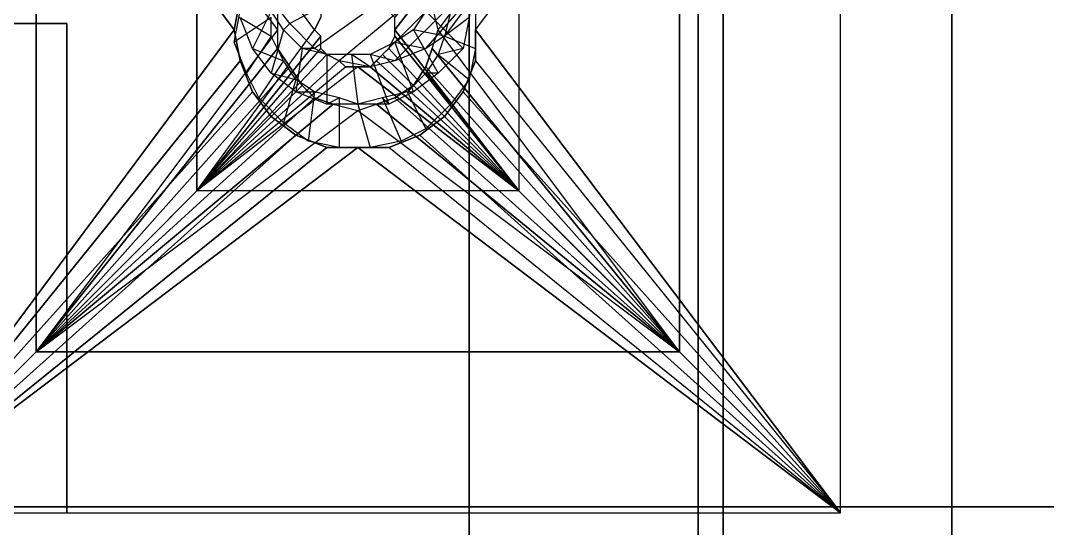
# Model space of a CAD drawing. Header units: metres. Extents: x 114 to 218, y 8 to 180.
# Drawn here: x 140.079 to 142.631, y 99.661 to 100.922 of the extents above; entities that cross this region are included whole.
import ezdxf

# ---------------------------------------------------------------- set-up
doc = ezdxf.new("R2010")
doc.units = ezdxf.units.M
doc.header["$MEASUREMENT"] = 0
for name, color, linetype in [('E-LIGHT', 7, 'Continuous'), ('E-LIGHT-CLRANCE', 7, 'Continuous'), ('M-RA2S-Conn', 7, 'Continuous'), ('M-SA2S-ADist', 7, 'Continuous'), ('M-SA2S-Flex', 7, 'Continuous'), ('S-3D-BEAM', 7, 'Continuous')]:
    doc.layers.add(name, color=color, linetype=linetype)

msp = doc.modelspace()

# ---------------------------------------------------------------- linework, layer by layer
at = {"layer": 'E-LIGHT', "color": 5, "true_color": 0x0000ff}
msp.add_lwpolyline([(139.7173, 97.2996), (139.7173, 99.7146), (144.5164, 99.7146), (144.5164, 97.2996), (144.5164, 99.7146), (139.7173, 99.7146), (139.7173, 97.2996)], dxfattribs=at)
at = {"layer": 'E-LIGHT-CLRANCE', "color": 150, "true_color": 0x007fff}
msp.add_lwpolyline([(139.7173, 97.2996), (139.7173, 99.7146), (144.5164, 99.7146), (144.5164, 97.2996), (144.5164, 99.7146), (139.7173, 99.7146), (139.7173, 97.2996)], dxfattribs=at)
at = {"layer": 'M-RA2S-Conn', "color": 6, "true_color": 0xff00ff}
for points in [[(132.7032, 99.6992), (132.7032, 99.7146), (132.7032, 100.9144), (140.1942, 100.9144), (132.7032, 100.9144), (132.7032, 99.6992)], [(132.7032, 99.6992), (140.1942, 99.6992), (140.1942, 100.9144)], [(140.1942, 100.9144), (140.1942, 99.7146), (140.1942, 99.6992)], [(140.1942, 100.9144), (140.1942, 100.9144)], [(132.7032, 99.7146), (140.1942, 99.7146)], [(140.1942, 99.7146), (140.1942, 99.7146)], [(140.1942, 99.6992), (140.1942, 99.6992)]]:
    msp.add_lwpolyline(points, dxfattribs=at)
at = {"layer": 'M-SA2S-ADist', "color": 3, "true_color": 0x00ff00}
for points in [[(142.1169, 102.0987), (139.7173, 102.0987), (139.7173, 99.6992), (142.1169, 99.6992), (142.1169, 102.0987), (139.7173, 102.0987), (139.7173, 99.6992), (142.1169, 99.6992), (142.1169, 102.0987)], [(142.1169, 99.6992), (141.2093, 100.899), (142.1169, 102.0987), (140.9171, 101.2066), (139.7173, 102.0987), (140.6095, 100.899), (139.7173, 99.6992), (140.9171, 100.6067), (142.1169, 99.6992)], [(140.6248, 100.9759), (140.6095, 100.899), (139.7173, 102.0987), (140.9171, 101.2066), (140.8402, 101.1912)], [(141.2093, 100.9759), (141.2093, 100.899), (142.1169, 102.0987)], [(141.7169, 100.0991), (141.7169, 101.6988), (140.1172, 101.6988), (140.1172, 100.0991), (141.7169, 100.0991)], [(140.1172, 101.6988), (141.7169, 101.6988), (141.7169, 100.0991), (140.1172, 100.0991), (140.1172, 101.6988)], [(140.9171, 101.0989), (140.9632, 101.0989), (141.7169, 101.6988), (140.9171, 101.0989), (140.1172, 101.6988), (140.7171, 100.899), (140.1172, 100.0991), (140.9171, 100.699), (141.7169, 100.0991), (141.1171, 100.899), (141.7169, 101.6988), (140.9171, 101.0989), (140.1172, 101.6988), (140.7171, 100.899), (140.1172, 100.0991), (140.9171, 100.699), (141.7169, 100.0991), (141.1171, 100.899), (141.7169, 101.6988), (141.0094, 101.0682), (140.9632, 101.0989)], [(140.7171, 100.9605), (140.7479, 101.0066), (140.1172, 101.6988), (140.7171, 100.9605), (140.7171, 100.899), (140.7171, 100.8528)], [(141.1017, 100.8528), (141.1171, 100.899), (141.1017, 100.9605), (141.7169, 101.6988), (141.0863, 101.0066), (141.1017, 100.9605)], [(140.9632, 100.8221), (141.317, 100.499), (140.9478, 100.8067), (140.9632, 100.8221), (140.9786, 100.8374), (141.317, 100.499), (140.9171, 100.8067), (140.5172, 100.499), (140.8094, 100.899), (140.5172, 101.2989), (140.9171, 101.0066), (141.317, 101.2989), (141.0094, 100.899), (141.317, 100.499)], [(140.5172, 101.2989), (141.317, 101.2989), (141.317, 100.499), (140.5172, 100.499), (140.5172, 101.2989), (140.5172, 100.499), (140.8094, 100.899), (140.5172, 101.2989)], [(140.994, 100.8528), (141.0094, 100.8836), (141.0094, 100.899), (141.0094, 100.9297), (141.317, 101.2989)], [(141.0094, 100.8836), (141.0094, 100.899), (141.0094, 100.9297), (141.317, 101.2989), (140.994, 100.9451), (141.0094, 100.9297)], [(141.317, 100.499), (141.0094, 100.899), (141.317, 101.2989), (141.317, 100.499)], [(140.9171, 100.6067), (140.9171, 100.6067), (140.8402, 100.6067), (140.7633, 100.6375), (140.7017, 100.6836), (140.6556, 100.7451), (140.6248, 100.8221), (140.6095, 100.899), (140.6248, 100.9759), (140.6556, 101.0528), (140.7017, 101.1143), (140.7633, 101.1605), (140.8402, 101.1912), (140.9171, 101.2066), (140.994, 101.1912), (141.0709, 101.1605), (141.1324, 101.1143), (141.1786, 101.0528), (141.2093, 100.9759), (141.2093, 100.899), (141.2093, 100.8221), (141.1786, 100.7451), (141.1324, 100.6836), (141.0709, 100.6375)], [(140.8402, 100.6067), (140.7633, 100.6375), (140.7017, 100.6836), (140.6556, 100.7451), (140.6248, 100.8221), (140.6095, 100.899), (140.6248, 100.9759)], [(141.2093, 100.9759), (141.2093, 100.899), (141.2093, 100.8221), (141.1786, 100.7451), (141.1324, 100.6836), (141.0709, 100.6375), (140.994, 100.6067), (140.9171, 100.6067), (140.8402, 100.6067)], [(140.7171, 100.9605), (140.7171, 100.899), (140.7171, 100.8528), (140.1172, 100.0991), (140.7479, 100.8067), (140.7171, 100.8528)], [(140.8248, 100.9451), (140.8248, 100.9297), (140.8094, 100.899), (140.8248, 100.8836), (140.5172, 100.499)], [(141.1017, 100.8528), (141.0863, 100.8067), (141.7169, 100.0991), (141.1017, 100.8528), (141.1171, 100.899), (141.1017, 100.9605)], [(140.8248, 100.8528), (140.8248, 100.8836), (140.8094, 100.899), (140.8248, 100.9297)], [(140.8402, 100.6067), (140.9171, 100.6067), (139.7173, 99.6992), (140.6095, 100.899), (140.6248, 100.8221)], [(140.6095, 100.899), (140.6095, 100.899)], [(140.6095, 100.899), (140.6095, 100.899)], [(140.6095, 100.899), (140.6095, 100.899)], [(140.7171, 100.899), (140.7171, 100.899)], [(140.7171, 100.899), (140.7171, 100.899)], [(140.8094, 100.899), (140.8094, 100.899)], [(140.8094, 100.899), (140.8094, 100.899)], [(141.2093, 100.8221), (141.2093, 100.899), (142.1169, 99.6992), (140.9171, 100.6067), (140.994, 100.6067)], [(141.0094, 100.899), (141.0094, 100.899)], [(141.0094, 100.899), (141.0094, 100.899)], [(141.1171, 100.899), (141.1171, 100.899)], [(141.1171, 100.899), (141.1171, 100.899)], [(141.2093, 100.899), (141.2093, 100.899)], [(141.2093, 100.899), (141.2093, 100.899)], [(141.2093, 100.899), (141.2093, 100.899)], [(140.8248, 100.8528), (140.8402, 100.8374), (140.5172, 100.499), (140.8248, 100.8528), (140.8248, 100.8836)], [(140.5172, 100.499), (140.8248, 100.8836)], [(140.8248, 100.8836), (140.8248, 100.8836)], [(140.8248, 100.8836), (140.8248, 100.8836)], [(140.9786, 100.8374), (140.994, 100.8528), (141.317, 100.499), (141.0094, 100.8836)], [(140.994, 100.8528), (141.0094, 100.8836), (141.317, 100.499)], [(141.0094, 100.8836), (141.0094, 100.8836)], [(141.0094, 100.8836), (141.0094, 100.8836)], [(140.1172, 100.0991), (140.7171, 100.8528), (140.7479, 100.8067)], [(140.5172, 100.499), (140.8248, 100.8528), (140.8402, 100.8374)], [(140.7171, 100.8528), (140.7171, 100.8528)], [(140.7171, 100.8528), (140.7171, 100.8528)], [(140.8248, 100.8528), (140.8248, 100.8528)], [(140.8248, 100.8528), (140.8248, 100.8528)], [(140.9632, 100.8221), (140.9786, 100.8374), (141.317, 100.499), (140.994, 100.8528), (140.9786, 100.8374)], [(140.994, 100.8528), (140.994, 100.8528)], [(140.994, 100.8528), (140.994, 100.8528)], [(141.0863, 100.8067), (141.1017, 100.8528), (141.7169, 100.0991)], [(141.1017, 100.8528), (141.1017, 100.8528)], [(141.1017, 100.8528), (141.1017, 100.8528)], [(140.6248, 100.8221), (139.7173, 99.6992), (140.8402, 100.6067)], [(140.7633, 100.6375), (140.8402, 100.6067), (139.7173, 99.6992), (140.6248, 100.8221), (140.6556, 100.7451)], [(140.8402, 100.8374), (140.8709, 100.8221), (140.5172, 100.499), (140.8863, 100.8067)], [(140.8863, 100.8067), (140.9171, 100.8067), (140.5172, 100.499), (140.8402, 100.8374), (140.8709, 100.8221), (140.5172, 100.499), (140.8863, 100.8067), (140.8709, 100.8221)], [(140.6248, 100.8221), (140.6248, 100.8221)], [(140.6248, 100.8221), (140.6248, 100.8221)], [(140.6248, 100.8221), (140.6248, 100.8221)], [(140.8402, 100.8374), (140.8402, 100.8374)], [(140.8402, 100.8374), (140.8402, 100.8374)], [(140.9478, 100.8067), (140.9171, 100.8067), (140.8863, 100.8067), (140.8709, 100.8221)], [(140.8709, 100.8221), (140.8709, 100.8221)], [(140.8709, 100.8221), (140.8709, 100.8221)], [(140.9171, 100.8067), (140.9478, 100.8067), (141.317, 100.499), (140.9632, 100.8221), (140.9478, 100.8067)], [(140.9632, 100.8221), (140.9632, 100.8221)], [(140.9632, 100.8221), (140.9632, 100.8221)], [(140.9786, 100.8374), (140.9786, 100.8374)], [(140.9786, 100.8374), (140.9786, 100.8374)], [(141.1786, 100.7451), (141.2093, 100.8221), (142.1169, 99.6992), (140.994, 100.6067), (141.0709, 100.6375)], [(141.2093, 100.8221), (142.1169, 99.6992)], [(141.2093, 100.8221), (141.2093, 100.8221)], [(141.2093, 100.8221), (141.2093, 100.8221)], [(141.2093, 100.8221), (141.2093, 100.8221)], [(140.7786, 100.7605), (140.7479, 100.8067), (140.1172, 100.0991), (140.7786, 100.7605), (140.8094, 100.7298)], [(140.7479, 100.8067), (140.7786, 100.7605), (140.1172, 100.0991), (140.8094, 100.7298), (140.7786, 100.7605)], [(140.9171, 100.8067), (141.317, 100.499), (140.5172, 100.499)], [(140.7479, 100.8067), (140.7479, 100.8067)], [(140.7479, 100.8067), (140.7479, 100.8067)], [(140.8863, 100.8067), (140.8863, 100.8067)], [(140.8863, 100.8067), (140.8863, 100.8067)], [(140.9171, 100.8067), (140.9171, 100.8067)], [(140.9171, 100.8067), (140.9171, 100.8067)], [(140.9478, 100.8067), (140.9478, 100.8067)], [(140.9478, 100.8067), (140.9478, 100.8067)], [(141.0555, 100.7605), (141.0094, 100.7298), (141.7169, 100.0991), (141.0555, 100.7605), (141.0863, 100.8067)], [(141.0094, 100.7298), (141.0555, 100.7605), (141.7169, 100.0991), (141.0863, 100.8067), (141.0555, 100.7605)], [(141.0863, 100.8067), (141.0863, 100.8067)], [(141.0863, 100.8067), (141.0863, 100.8067)], [(140.6556, 100.7451), (139.7173, 99.6992), (140.7017, 100.6836)], [(140.7017, 100.6836), (139.7173, 99.6992), (140.6556, 100.7451), (140.7017, 100.6836), (140.7633, 100.6375), (139.7173, 99.6992)], [(140.6556, 100.7451), (140.6556, 100.7451)], [(140.6556, 100.7451), (140.6556, 100.7451)], [(140.6556, 100.7451), (140.6556, 100.7451)], [(140.7786, 100.7605), (140.7786, 100.7605)], [(140.7786, 100.7605), (140.7786, 100.7605)], [(141.0555, 100.7605), (141.0555, 100.7605)], [(141.0555, 100.7605), (141.0555, 100.7605)], [(141.1324, 100.6836), (142.1169, 99.6992), (141.0709, 100.6375), (141.1324, 100.6836), (141.1786, 100.7451), (142.1169, 99.6992)], [(141.1786, 100.7451), (142.1169, 99.6992)], [(141.1786, 100.7451), (141.1786, 100.7451)], [(141.1786, 100.7451), (141.1786, 100.7451)], [(141.1786, 100.7451), (141.1786, 100.7451)], [(140.8555, 100.7144), (140.8094, 100.7298), (140.1172, 100.0991), (140.8555, 100.7144), (140.9171, 100.699), (140.9632, 100.7144)], [(140.8094, 100.7298), (140.8555, 100.7144), (140.1172, 100.0991)], [(140.8094, 100.7298), (140.8094, 100.7298)], [(140.8094, 100.7298), (140.8094, 100.7298)], [(140.8555, 100.7144), (140.9171, 100.699), (140.9632, 100.7144), (141.7169, 100.0991), (141.0094, 100.7298), (140.9632, 100.7144)], [(140.8555, 100.7144), (140.8555, 100.7144)], [(140.8555, 100.7144), (140.8555, 100.7144)], [(141.7169, 100.0991), (140.9632, 100.7144), (141.0094, 100.7298)], [(140.9632, 100.7144), (140.9632, 100.7144)], [(140.9632, 100.7144), (140.9632, 100.7144)], [(141.0094, 100.7298), (141.0094, 100.7298)], [(141.0094, 100.7298), (141.0094, 100.7298)], [(140.9171, 100.699), (140.9171, 100.699)], [(140.9171, 100.699), (140.9171, 100.699)], [(140.7017, 100.6836), (140.7017, 100.6836)], [(140.7017, 100.6836), (140.7017, 100.6836)], [(140.7017, 100.6836), (140.7017, 100.6836)], [(141.0709, 100.6375), (142.1169, 99.6992), (141.1324, 100.6836)], [(141.1324, 100.6836), (141.1324, 100.6836)], [(141.1324, 100.6836), (141.1324, 100.6836)], [(141.1324, 100.6836), (141.1324, 100.6836)], [(140.7633, 100.6375), (139.7173, 99.6992)], [(140.7633, 100.6375), (140.7633, 100.6375)], [(140.7633, 100.6375), (140.7633, 100.6375)], [(140.7633, 100.6375), (140.7633, 100.6375)], [(140.9171, 100.6067), (140.994, 100.6067), (141.0709, 100.6375)], [(141.0709, 100.6375), (141.0709, 100.6375)], [(141.0709, 100.6375), (141.0709, 100.6375)], [(141.0709, 100.6375), (141.0709, 100.6375)], [(140.8402, 100.6067), (140.8402, 100.6067)], [(140.8402, 100.6067), (140.8402, 100.6067)], [(140.8402, 100.6067), (140.8402, 100.6067)], [(140.9171, 100.6067), (140.9171, 100.6067)], [(140.9171, 100.6067), (140.9171, 100.6067)], [(140.9171, 100.6067), (140.9171, 100.6067)], [(140.994, 100.6067), (140.994, 100.6067)], [(142.1169, 99.6992), (140.994, 100.6067)], [(140.994, 100.6067), (140.994, 100.6067)], [(140.994, 100.6067), (140.994, 100.6067)], [(140.994, 100.6067), (140.994, 100.6067)], [(140.5172, 100.499), (140.5172, 100.499)], [(140.5172, 100.499), (140.5172, 100.499)], [(141.317, 100.499), (141.317, 100.499)], [(141.317, 100.499), (141.317, 100.499)], [(140.1172, 100.0991), (140.1172, 100.0991)], [(140.1172, 100.0991), (140.1172, 100.0991)], [(141.7169, 100.0991), (141.7169, 100.0991)], [(141.7169, 100.0991), (141.7169, 100.0991)], [(142.1169, 99.6992), (142.1169, 99.6992)], [(142.1169, 99.6992), (142.1169, 99.6992)]]:
    msp.add_lwpolyline(points, dxfattribs=at)
at = {"layer": 'M-SA2S-Flex', "color": 5, "true_color": 0x0000ff}
for points in [[(141.0247, 101.0066), (140.9786, 101.0374), (140.7479, 100.9144)], [(141.2401, 101.0374), (141.2247, 101.0066), (141.1324, 100.8836)], [(141.0555, 100.9759), (141.0247, 101.0066), (140.8094, 100.8528)], [(141.1017, 101.0066), (141.0863, 100.9451), (141.1786, 100.8528)], [(141.2093, 101.0066), (141.194, 100.9297), (141.1324, 100.8836)], [(140.7479, 100.9144), (140.7017, 100.9759), (140.7017, 100.9451)], [(141.1017, 100.9605), (141.0555, 100.9759), (140.8709, 100.8221)], [(141.0863, 100.8528), (141.194, 100.9759), (141.1478, 100.9605), (141.0094, 100.8221), (140.9478, 100.8067), (140.9017, 100.8374)], [(141.194, 100.9759), (141.4247, 100.9913), (141.3785, 100.9759), (141.1478, 100.9605), (141.1017, 100.9605), (140.9478, 100.8067)], [(140.6402, 100.7913), (140.6095, 100.8682), (140.6248, 100.9451)], [(140.7325, 100.899), (140.7017, 100.9451), (140.6556, 100.8528)], [(141.1786, 100.9451), (141.1324, 100.8836), (141.0555, 100.899)], [(141.0863, 100.9451), (141.0555, 100.899), (141.1171, 100.7913)], [(141.1478, 100.9451), (141.1324, 100.8836), (141.2093, 100.8528)], [(140.7017, 100.8836), (140.7017, 100.9297), (140.6095, 100.8682)], [(140.6556, 100.8528), (140.6248, 100.9297), (140.7017, 100.8836)], [(141.2093, 100.9297), (141.2093, 100.8528), (141.194, 100.7759), (141.1478, 100.7144), (141.0863, 100.6529), (141.0247, 100.6221), (140.9478, 100.6067), (140.8709, 100.6067), (140.794, 100.6221), (140.7325, 100.6682), (140.671, 100.7298), (140.6402, 100.7913)], [(141.194, 100.9297), (141.1786, 100.8528), (141.1171, 100.8374)], [(140.7786, 100.8528), (140.7325, 100.899), (140.7017, 100.7913)], [(140.8094, 100.8528), (140.7479, 100.9144), (140.7325, 100.899)], [(140.7325, 100.899), (140.7325, 100.899)], [(140.7479, 100.9144), (140.7479, 100.9144)], [(141.0555, 100.899), (141.0094, 100.8682)], [(141.0555, 100.899), (141.0555, 100.899)], [(140.6095, 100.8682), (140.6095, 100.8682)], [(140.7325, 100.8221), (140.7017, 100.8836), (140.6402, 100.7913)], [(140.7017, 100.8836), (140.7017, 100.8836)], [(141.0555, 100.7451), (141.0094, 100.8682), (140.9478, 100.8374), (140.994, 100.7144), (140.9171, 100.7144), (140.8402, 100.7144), (140.8709, 100.7298)], [(141.0094, 100.8682), (141.0863, 100.8528), (141.0094, 100.8221), (140.9478, 100.8374), (140.9017, 100.8374), (140.9171, 100.7144)], [(141.0094, 100.8682), (141.0094, 100.8682)], [(141.1324, 100.8836), (141.0863, 100.8528)], [(141.1324, 100.8836), (141.1171, 100.8374), (141.194, 100.7759)], [(141.1324, 100.8836), (141.1324, 100.8836)], [(141.1324, 100.8836), (141.1324, 100.8836)], [(140.7017, 100.7913), (140.6556, 100.8528), (140.7325, 100.8221)], [(140.6556, 100.8528), (140.6556, 100.8528)], [(140.8402, 100.8374), (140.7786, 100.8528), (140.7633, 100.7451)], [(140.8709, 100.8221), (140.8094, 100.8528), (140.7786, 100.8528)], [(140.7786, 100.8528), (140.7786, 100.8528)], [(140.8094, 100.8528), (140.8094, 100.8528)], [(141.1786, 100.8528), (141.1171, 100.7913), (141.0863, 100.7913)], [(141.0863, 100.8528), (141.0863, 100.8528)], [(141.1786, 100.8528), (141.1786, 100.8528)], [(141.2093, 100.8528), (141.2093, 100.8528)], [(140.7633, 100.7759), (140.7325, 100.8221), (140.671, 100.7298)], [(140.7325, 100.8221), (140.7325, 100.8221)], [(140.9478, 100.8067), (140.8709, 100.8221), (140.8402, 100.8374)], [(140.9017, 100.8374), (140.8402, 100.8374), (140.8402, 100.7144)], [(140.8402, 100.8374), (140.8402, 100.8374)], [(140.8709, 100.8221), (140.8709, 100.8221)], [(140.9017, 100.8374), (140.9017, 100.8374)], [(140.9478, 100.8374), (140.9478, 100.8374)], [(141.0094, 100.8221), (141.0094, 100.8221)], [(141.1171, 100.8374), (141.0863, 100.7913), (141.1478, 100.7144)], [(141.1171, 100.8374), (141.1171, 100.8374)], [(140.6402, 100.7913), (140.6402, 100.7913)], [(140.7633, 100.7451), (140.7017, 100.7913), (140.7633, 100.7759)], [(140.7017, 100.7913), (140.7017, 100.7913)], [(140.9478, 100.8067), (140.9478, 100.8067)], [(141.0863, 100.7913), (141.0401, 100.7451)], [(141.1171, 100.7913), (141.0555, 100.7451)], [(141.0863, 100.7913), (141.0863, 100.7913)], [(141.1171, 100.7913), (141.1171, 100.7913)], [(140.8094, 100.7451), (140.7633, 100.7759), (140.7325, 100.6682)], [(140.7633, 100.7759), (140.7633, 100.7759)], [(141.194, 100.7759), (141.194, 100.7759)], [(140.8402, 100.7144), (140.7633, 100.7451), (140.8094, 100.7451)], [(140.7633, 100.7451), (140.7633, 100.7451)], [(140.8709, 100.7298), (140.8094, 100.7451), (140.794, 100.6221)], [(140.8094, 100.7451), (140.8094, 100.7451)], [(141.0401, 100.7451), (141.0555, 100.7451), (140.994, 100.7144), (140.9786, 100.7298), (140.9171, 100.7144), (140.9478, 100.6067)], [(141.0863, 100.6529), (141.0401, 100.7451), (140.9786, 100.7298), (141.0247, 100.6221)], [(141.0401, 100.7451), (141.0401, 100.7451)], [(141.0555, 100.7451), (141.0555, 100.7451)], [(140.671, 100.7298), (140.671, 100.7298)], [(140.8402, 100.7144), (140.8402, 100.7144)], [(140.9171, 100.7144), (140.8709, 100.7298), (140.8709, 100.6067)], [(140.8709, 100.7298), (140.8709, 100.7298)], [(140.9171, 100.7144), (140.9171, 100.7144)], [(140.9171, 100.7144), (140.9171, 100.7144)], [(140.9786, 100.7298), (140.9786, 100.7298)], [(140.994, 100.7144), (140.994, 100.7144)], [(141.1478, 100.7144), (141.1478, 100.7144)], [(140.7325, 100.6682), (140.7325, 100.6682)], [(141.0863, 100.6529), (141.0863, 100.6529)], [(140.794, 100.6221), (140.794, 100.6221)], [(141.0247, 100.6221), (141.0247, 100.6221)], [(140.8709, 100.6067), (140.8709, 100.6067)], [(140.9478, 100.6067), (140.9478, 100.6067)]]:
    msp.add_lwpolyline(points, dxfattribs=at)
at = {"layer": 'S-3D-BEAM', "color": 4, "true_color": 0x00ffff}
for points in [[(141.194, 107.2209), (142.3937, 107.2209), (142.3937, 107.2209), (142.3937, 79.3184), (141.194, 79.3184), (141.194, 107.2209)], [(141.194, 79.3184), (141.194, 107.2209), (141.194, 79.3184)], [(141.7631, 107.2209), (141.194, 107.2209), (141.194, 107.2209), (141.194, 79.3184), (141.7631, 79.3184), (141.7631, 107.2209)], [(141.194, 107.2209), (141.7631, 107.2209), (141.7631, 107.2209), (141.7631, 79.3184), (141.194, 79.3184), (141.194, 107.2209)], [(141.194, 79.3184), (141.194, 107.2209), (141.194, 79.3184)], [(142.3937, 107.2209), (141.194, 107.2209), (141.194, 107.2209), (141.194, 79.3184), (142.3937, 79.3184), (142.3937, 107.2209)], [(141.8246, 107.2209), (142.3937, 107.2209), (141.8246, 107.2209), (141.8246, 107.2209), (141.8246, 79.3184), (142.3937, 79.3184), (142.3937, 107.2209), (141.194, 107.2209), (141.7631, 107.2209)], [(141.7631, 79.3184), (141.7631, 107.2209), (141.7631, 79.3184)], [(141.8246, 107.2209), (142.3937, 107.2209), (142.3937, 107.2209), (142.3937, 79.3184), (141.8246, 79.3184), (141.8246, 107.2209)], [(141.8246, 79.3184), (141.8246, 107.2209), (141.8246, 79.3184)], [(142.3937, 79.3184), (142.3937, 107.2209), (142.3937, 79.3184)], [(142.3937, 79.3184), (142.3937, 107.2209), (142.3937, 79.3184)]]:
    msp.add_lwpolyline(points, dxfattribs=at)

doc.saveas('drawing.dxf')
